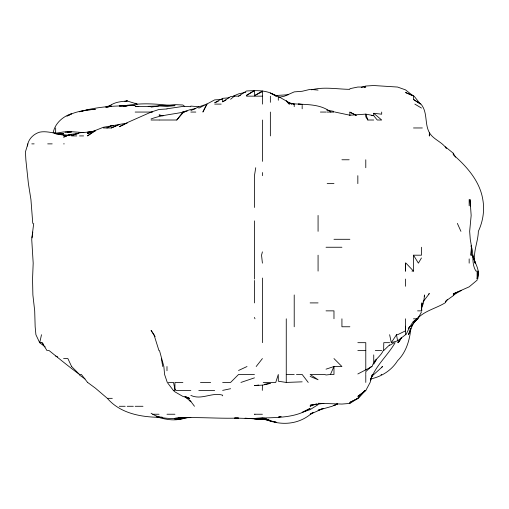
<?xml version="1.0" encoding="UTF-8"?>
<svg xmlns="http://www.w3.org/2000/svg" width="509" height="509" viewBox="0 0 509 509"><rect width="100%" height="100%" fill="white"/><g stroke="black" fill="none" stroke-linecap="round" stroke-linejoin="round"><path stroke-width="0.76" d="M357.833 373.975L372.117 366.525C373.759 360.003 380.516 356.72 383.22 350.625L383.646 350.625L383.773 342.672L389.639 342.672M262.307 390.384L262.409 385.167L270.362 383.385L264.578 384.263M429.278 135.916L429.405 132.69C424.391 123.865 427.904 112.273 420.956 104.11L413.499 99.484L413.499 96.156L405.546 89.883L397.593 87.052L373.733 85.531L365.786 86.034L361.256 87.332M473.147 255.194L470.971 255.194L471.372 247.247L471.067 245.796C474.464 254.144 470.895 263.318 475.991 271.1L477.111 271.1L477.111 279.053C480.897 270.47 474.999 263.738 472.67 255.919M477.779 279.053L478.231 271.1M470.971 255.194L471.614 247.247L470.259 239.294L469.661 231.341L471.162 215.434L470.03 199.534L470.316 206.037M27.378 146.038C28.16 139.288 33.32 134.026 39.747 132.136C47.852 130.533 55.494 134.459 63.606 133.371L59.267 133.6M31.997 237.849L32.296 235.68M32.493 234.229L32.792 232.066M477.111 279.053L478.129 271.825M33.709 223.387L31.723 239.294L33.187 263.147L32.544 279.053L32.881 294.959L34.695 310.859L35.159 326.765L35.91 334.718L39.677 342.672M255.734 167.722L254.455 175.675L254.455 207.481M410.878 328.21C409.669 340.114 406.328 352.031 397.593 360.716C391.548 370.323 381.82 376.539 370.845 378.919M421.452 308.766L422.483 302.906L421.452 308.441L423.513 302.906L424.608 294.959L424.175 296.403M41.496 334.718L39.747 342.672L41.986 342.672L43.545 344.345M262.409 278.029L262.409 342.672M262.409 251.866L261.543 255.194L262.409 263.147M53.152 133.021C54.705 123.655 62.722 116.408 71.559 113.742L68.906 115.244M27.9 143.869L25.45 151.822L25.851 159.769L28.402 183.628L30.934 199.534L32.767 223.387M410.642 328.21L408.479 334.718L413.238 323.546M370.813 378.817L372.397 374.478L370.132 382.431L365.869 390.384L357.833 396.358L365.786 390.384L357.833 398.337L349.88 403.427L341.927 404.063L318.074 403.287M310.121 376.406L318.074 379.739L310.121 374.478L324.78 374.478L326.027 374.98L330.443 374.478L333.974 366.525L341.927 366.525L333.974 358.571M370.425 380.439C375.419 365.761 387.597 355.746 395.143 342.672M405.953 334.718L409.783 326.765L413.499 321.115M413.499 321.968L417.902 318.812L421.452 311.934M373.733 364.196L376.66 359.201M421.452 257.974L418.398 263.147L413.499 255.194L421.452 255.194L421.452 247.247M401.181 338.033L398.248 342.672L401.499 337.779L397.834 342.672L401.34 337.779M445.305 302.696L447.366 299.47M389.639 334.718L391.3 342.672L396.492 334.718L397.593 334.718L405.546 330.825L405.546 326.193M412.646 324.188L410.948 326.765L417.132 318.812L413.499 322.865L417.132 318.812M423.138 301.684L429.405 293.54L428.355 294.247M408.587 328.509L409.891 326.765M159.298 120.009L176.788 120.009L182.89 112.056L190.837 109.441L195.176 108.805M256.18 366.525L262.409 358.571M54.718 133.002L55.653 131.837L55.653 127.963M408.256 328.413L409.611 326.765M176.788 120.009L182.89 112.903L184.392 112.056M417.596 318.265L419.041 316.611M376.087 359.615L373.733 362.223L373.733 354.888M413.499 322.057L415.064 320.435M456.255 292.783L453.258 295.691L445.305 301.404M383.646 350.625L389.639 344.828M413.499 322.133L416.941 318.812M371.258 366.525L365.786 371.665L365.786 374.478M207.093 104.11L202.881 112.056L206.743 104.11L214.696 99.872L221.924 99.478M454.391 293.947L453.258 294.959L461.211 290.569L453.258 293.858L469.164 286.847L477.111 280.185M109.613 106.018C114.353 102.029 121.25 101.507 127.218 100.998L137.328 104.11M230.596 99.268L234.344 96.156L238.549 96.156L240.541 95.151M417.507 318.373C425.187 310.541 435.984 308.435 445.025 302.906M391.3 342.672L397.593 340.826L405.546 334.718L405.546 318.812M371.901 376.234L382.66 366.525L381.686 367.123M318.074 404.668L310.121 409.63L302.168 412.277L310.121 408.39C293.655 419.2 273.187 417.113 254.455 418.417L262.409 418.201L254.455 418.672L234.573 418.061L238.549 418.054C217.349 418.882 196.124 416.489 174.937 418.322L190.837 417.399C177.571 417.851 162.918 421.108 151.078 413.225M313.175 412.455L310.121 414.619C295.996 425.664 278.048 425.492 262.409 418.016M311.343 405.418L310.121 406.284L316.623 403.777M312.176 412.901L310.21 414.237L323.374 408.409M247.011 366.525L238.549 370.482M229.152 97.792L222.649 98.339L222.649 101.8L230.596 96.608L234.344 96.156M238.549 96.156L246.502 90.99C256.498 90.437 267.67 89.756 276.082 96.156L277.679 96.156L270.362 93.077L276.082 96.156M254.455 90.564L246.502 95.393L254.455 90.608L254.455 95.692L262.409 91.62M66.921 116.262C75.326 111.121 85.76 110.211 95.412 109.231L87.459 109.931L79.512 111.776C94.954 107.259 111.185 105.847 127.218 105.821L119.271 105.955L135.171 105.433L133.008 105.605M254.455 95.692L262.409 90.958L262.409 104.11M389.639 345.363L394.157 342.672M222.649 98.339L214.696 102.761L218.31 101.253M337.289 403.911L332.097 406.284L318.074 410.267L321.688 408.867M222.649 101.8L225.958 100.076M337.289 403.885L333.974 405.59L337.289 404.044M198.79 108.194L206.743 104.11L198.79 106.903L190.837 110.58M349.88 402.371L357.833 398.337L364.991 390.384L357.833 398.56L349.88 402.371L349.88 403.427M63.606 137.373L66.8 135.916M151.078 112.095L127.218 122.65L119.271 126.722L125.055 124.113M103.365 127.963L111.318 127.963L119.271 124.419L127.218 123.133M111.318 127.963L119.271 124.501L103.365 127.275L87.459 133.581L95.412 130.889L87.459 132.27L91.798 131.933M233.23 96.156L238.549 93.879L245.783 92.288M105.535 107.094L111.318 105.07M254.455 377.856L240.929 382.431M125.055 101.437L127.218 100.699M326.027 369.165L333.974 366.525L333.974 374.478L330.443 374.478M151.167 112.056L159.031 109.467L166.984 108.977M151.078 118.953C162.25 114.716 174.263 114.334 185.779 111.541M125.055 101.654L127.218 100.998M78.787 133.428L71.559 135.553L79.512 132.779L91.798 131.85M313.735 404.337L310.121 405.272L323.858 403.351M349.88 88.674L357.833 87.033L365.786 87.02L364.279 87.255M187.223 417.711L182.89 418.716L174.937 419.276L182.165 418.652M54.209 133.479L63.606 131.933L71.559 131.952L67.22 132.079M311.565 89.819C324.106 86.536 337.155 89.228 349.88 89.342M281.203 416.553L278.308 417.17L280.478 416.661M222.649 390.384L230.596 388.711M279.002 97.308L284.544 96.156L294.215 91.887L302.168 91.276L310.121 89.361L318.074 90.074M106.979 107.138L111.318 106.279L106.26 107.202M166.984 108.786L182.89 106.438L190.837 106.693M182.89 418.589C173.995 421.185 164.757 419.41 156.136 416.661M151.078 107.119L159.031 105.948L166.984 106.445L174.937 105.662L159.031 105.331M123.604 106.12C138.912 102.723 154.456 103.69 169.872 105.388M68.543 135.305L64.019 135.916L71.559 134.465L65.966 135.916L71.559 134.255L78.787 133.307M182.89 111.681L187.223 111.108M70.834 134.987L63.606 135.916L65.05 135.852M258.795 385.046L254.455 385.58L262.409 385.135M124.33 106.12L127.218 105.777M288.431 94.731L275.42 95.527M302.168 381.833L286.262 382.431L278.308 381.228L278.308 374.478L275.732 382.431L263.229 382.431M65.05 132.105L71.559 131.704L83.845 132.626M164.814 105.624L169.37 105.516M178.551 417.762L182.89 417.666M159.031 105.948L143.124 106.546L135.171 106.324L138.792 106.61M246.502 96.156L254.137 96.156M254.455 96.156L262.409 96.156M214.696 104.11L221.167 104.11M135.171 112.056L152.643 112.056M190.837 112.056L195.819 112.056M320.384 112.056L326.027 112.056M326.899 112.056L333.974 112.056M151.078 120.009L159.031 120.009M335.011 112.056L349.88 115.212L365.786 114.131L365.786 116.841L367.867 120.009L373.733 120.009M413.499 127.963L422.336 127.963M71.559 135.916L76.732 135.916M79.512 135.916L83.597 135.916M31.8 143.869L34.135 143.869M47.7 143.869L52.179 143.869M63.606 143.869L64.261 143.869M341.927 159.769L349.18 159.769M327.172 183.628L333.974 183.628M460.931 231.341L457.356 223.387M333.974 239.294L349.88 239.294M326.027 247.247L341.927 247.247M411.94 271.1L413.499 271.1L413.499 255.194M310.121 302.906L318.074 302.906M326.027 310.859L333.974 310.859L333.974 318.749M417.565 310.859L421.452 310.859M413.499 318.812L417.902 318.812M349.88 326.765L341.927 326.765L341.927 318.812M357.833 342.672L365.786 342.672L365.786 370.164M47.7 350.625L49.163 350.625C59.006 358.495 68.702 366.544 78.901 374M357.833 350.625L365.786 350.625M375.318 350.625L381.686 350.625M63.606 358.571L67.882 358.571L71.559 366.435M254.455 374.478L238.549 374.478L230.596 382.431L222.649 382.431M286.262 374.478L294.215 374.478M296.467 374.478L302.168 374.478L308.212 382.431M381.056 374.478L381.686 374.478M168.358 382.431L173.512 382.431L174.937 389.423L176.133 390.384L190.837 390.384M182.89 382.431L174.937 382.431L174.937 390.384L173.321 390.384L167.276 382.431L164.585 374.478L163.866 366.525L159.508 350.625M200.457 382.431L210.656 382.431M198.79 390.384L214.696 390.384M87.624 382.431L95.412 388.17L107.323 398.337L112.304 398.337M119.271 406.284L125.195 406.284M127.218 406.284L133.333 406.284M135.171 406.284L142.984 406.284M152.738 414.237L159.031 414.237M166.984 414.237L174.937 414.237M254.92 414.237L254.455 414.237L262.409 414.25M263.128 418.258L270.362 420.657L262.409 418.602L268.192 419.906L245.058 418.169M371.354 115.619L373.733 115.664L377.226 120.009L381.686 120.009L373.733 113.291L373.733 115.664L365.786 114.131L367.867 120.009M130.838 105.376L127.218 105.274L130.113 105.656M174.937 105.662L166.984 105.369L174.937 104.619L182.89 105.013L184.722 106.432M262.409 419.2L254.455 418.831L262.409 419.276M289.882 103.454C303.688 105.039 319.238 102.958 330.831 112.056M161.2 417.145L162.645 417.348C142.857 417.456 120.957 414.186 107.323 398.337M162.645 417.399L159.031 417.202L162.645 417.437M298.35 104.11L302.168 104.402L298.401 104.11M68.664 135.311L55.653 133.727L63.606 135.171M190.837 106.076L198.79 106.756M292.045 103.785L294.215 104.11L287.712 102.379M373.733 113.291L381.686 114.201L381.686 112.056M268.192 419.861L262.409 419.085L270.362 420.396M163.37 115.759L159.031 114.996L162.645 115.791M326.746 110.078L333.974 111.426L333.974 111.897M190.837 395.378C201.488 400.475 211.979 391.892 222.649 395.194L222.649 395.849M289.672 103.314L291.714 104.11L278.308 96.436L278.308 100.267M413.499 95.692L405.546 92.523L412.048 95.495M185.556 396.727L189.564 398.337L182.89 396.428L174.937 391.847L173.321 390.384M55.653 356.065L57.67 356.898M185.594 396.848L188.973 398.337L186.943 397.185M349.88 115.632L349.88 112.139L356.51 115.403M349.88 112.139L355.842 115.263M414.854 104.11L421.452 108.054M413.499 99.484L420.453 104.11L414.078 96.156M79.512 375.069L85.016 378.944M185.181 396.606L187.471 398.337L186.326 397.338M39.747 342.761L45.256 346.947M446.45 148.647C442.283 141.922 433.433 139.657 429.405 132.69L429.405 135.916M455.561 157.154L453.258 153.228L445.305 146.745M71.61 366.525L79.512 374.478L81.364 374.478L87.459 382.284M405.985 263.147L413.499 271.1M189.316 399.991L190.837 401.652L184.964 396.626M189.316 400.036L190.837 401.741M190.837 401.467L194.476 406.284M41.986 342.672L47.051 350.625M155.143 336.704L151.078 330.417L153.972 334.718L158.967 350.625M254.455 317.419L254.971 318.812M472.804 255.919L475.285 263.147L472.906 255.919M396.492 334.718L397.593 340.826M161.366 358.571L162.759 366.525M475.126 263.147C472.575 252.419 478.136 242.099 478.352 231.341C482.958 221.39 484.746 210.37 482.806 199.534C479.892 181.287 466.785 166.418 453.258 154.749L453.258 153.228M421.452 304.28L421.808 310.859M469.164 199.534L469.164 205.782M469.164 258.909L469.164 263.147M421.452 302.906L421.452 309.396M405.546 279.053L405.546 286.274M365.786 159.769L365.786 167.722M365.786 375.088L365.786 382.431M357.833 175.675L357.833 183.628M318.074 215.434L318.074 231.341M318.074 255.194L318.074 271.1M302.168 105.414L302.168 108.811M294.215 104.262L294.215 106.68M294.215 294.959L294.215 326.765M286.262 318.812L286.262 382.431M270.362 96.156L270.362 102.322M270.362 112.056L270.362 135.916M262.409 120.009L262.409 161.366M262.409 172.545L262.409 175.675M254.455 220.881L254.455 279.053M254.455 280.491L254.455 302.906M166.984 366.525L166.984 370.743M405.546 263.051L405.546 271.1L405.546 263.051M95.412 130.52L87.459 135.916L95.412 130.546M111.318 125.736L106.845 127.963L111.318 125.742L112.909 125.729L111.318 125.742M150.359 106.483L148.189 106.623L150.359 106.489M276.094 422.19L270.362 420.905L263.853 418.201L270.362 420.848L276.094 422.19M158.305 416.954L156.861 416.616L158.305 416.947M270.362 420.905L263.853 418.182L270.362 420.905M136.724 104.11L135.171 103.257L136.724 104.11M289.258 104.11L286.262 100.928L289.258 104.11"/></g></svg>
